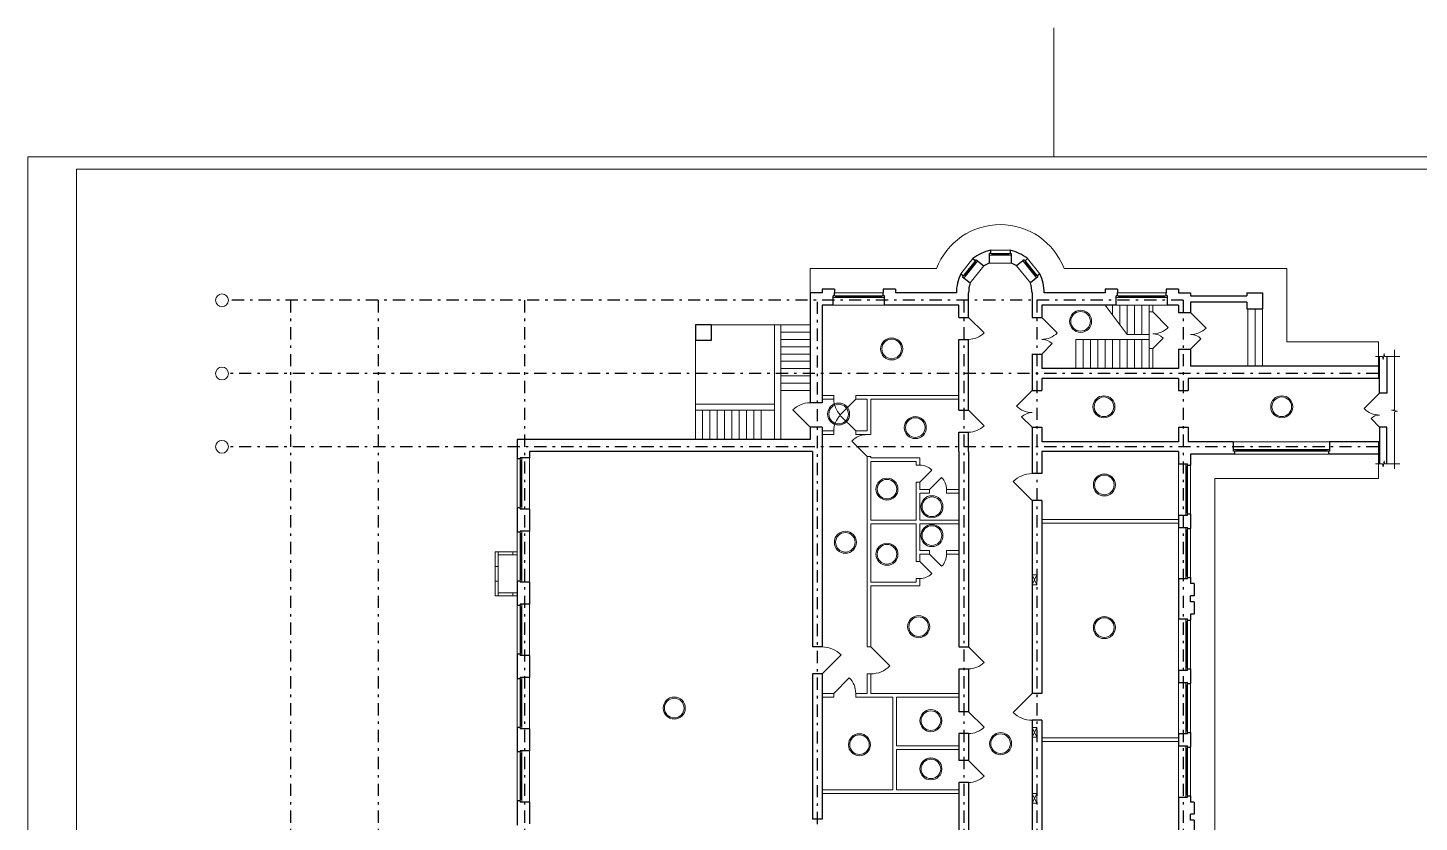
# Model space of a CAD drawing. Header units: metres. Extents: x -5.3 to 89.4, y -5.3 to 64.7.
# Drawn here: x 0 to 57, y 32.2 to 64.7 of the extents above; entities that cross this region are included whole.
import ezdxf

# ---------------------------------------------------------------- set-up
doc = ezdxf.new("R2010")
doc.units = ezdxf.units.M
doc.header["$MEASUREMENT"] = 0
doc.linetypes.add('( Dashdot )', pattern=[1.001, 0.5, -0.25, 0.001, -0.25])
doc.layers.add('Level 50', color=7, linetype='Continuous', lineweight=0)

msp = doc.modelspace()

# ---------------------------------------------------------------- linework, layer by layer
at = {"color": 7, "linetype": 'Continuous', "lineweight": 0}
for p, q in [((42.05, 59.4), (42.05, 64.687)), ((0, 0), (0, 59.4)), ((0, 59.4), (84.1, 59.4)), ((39.411, 55.446), (40.311, 55.446)), ((39.461, 55.583), (40.261, 55.583)), ((39.511, 55.411), (40.211, 55.411)), ((37.246, 54.828), (32.061, 54.828)), ((32.061, 53.828), (32.061, 54.828)), ((38.74, 55.236), (38.24, 54.611)), ((38.878, 55.19), (38.316, 54.487)), ((38.405, 54.543), (38.843, 55.09)), ((39.189, 54.941), (38.627, 54.238)), ((39.411, 55.047), (40.311, 55.047)), ((40.532, 54.941), (41.094, 54.238)), ((40.844, 55.19), (41.406, 54.487)), ((40.879, 55.09), (41.316, 54.543)), ((40.982, 55.236), (41.481, 54.611)), ((51.611, 54.828), (42.476, 54.828)), ((51.611, 54.828), (51.611, 51.828)), ((35.061, 53.828), (33.061, 53.828)), ((35.011, 53.673), (33.111, 53.673)), ((46.661, 53.828), (44.661, 53.828)), ((46.611, 53.673), (44.711, 53.673)), ((35.111, 53.328), (33.011, 53.328)), ((45.061, 52.128), (44.161, 53.328)), ((44.461, 53.328), (44.461, 52.928)), ((46.711, 53.328), (44.611, 53.328)), ((44.761, 53.328), (44.761, 52.528)), ((45.061, 53.328), (45.061, 52.128)), ((45.361, 53.328), (45.361, 52.128)), ((45.661, 53.328), (45.661, 52.128)), ((50.311, 53.178), (50.311, 50.828)), ((28.011, 52.528), (30.611, 52.528)), ((30.861, 52.228), (32.061, 52.228)), ((30.861, 51.928), (32.061, 51.928)), ((43.261, 51.928), (43.261, 50.728)), ((43.561, 51.928), (43.561, 50.728)), ((43.861, 51.928), (43.861, 50.728)), ((44.161, 51.928), (44.161, 50.728)), ((44.461, 51.928), (44.461, 50.728)), ((44.761, 51.928), (44.761, 50.728)), ((45.061, 51.928), (45.061, 50.728)), ((45.361, 51.928), (45.361, 50.728)), ((45.661, 51.928), (45.661, 50.728)), ((27.361, 51.878), (27.361, 47.828)), ((30.861, 51.628), (32.061, 51.628)), ((30.861, 51.328), (32.061, 51.328)), ((55.361, 51.828), (51.611, 51.828)), ((55.361, 51.828), (55.361, 50.828)), ((30.861, 51.028), (32.061, 51.028)), ((30.861, 50.728), (32.061, 50.728)), ((30.861, 50.428), (32.061, 50.428)), ((30.861, 50.128), (32.061, 50.128)), ((27.661, 49.028), (27.661, 47.828)), ((27.961, 49.028), (27.961, 47.828)), ((28.261, 49.028), (28.261, 47.828)), ((28.561, 49.028), (28.561, 47.828)), ((28.861, 49.028), (28.861, 47.828)), ((29.161, 49.028), (29.161, 47.828)), ((29.461, 49.028), (29.461, 47.828)), ((29.761, 49.028), (29.761, 47.828)), ((49.411, 47.728), (53.361, 47.728)), ((53.261, 47.383), (49.511, 47.383)), ((20.061, 47.028), (20.061, 45.028)), ((20.216, 46.978), (20.216, 45.078)), ((20.561, 47.078), (20.561, 44.978)), ((47.161, 44.728), (47.161, 46.828)), ((47.661, 44.778), (47.661, 46.778)), ((49.461, 47.228), (53.311, 47.228)), ((55.361, 47.228), (55.361, 46.228)), ((47.506, 44.828), (47.506, 46.728)), ((55.361, 46.228), (48.661, 46.228)), ((48.661, 46.228), (48.661, 24.853)), ((20.061, 44.028), (20.061, 42.028)), ((20.216, 43.978), (20.216, 42.078)), ((20.561, 44.078), (20.561, 41.978)), ((47.161, 42.128), (47.161, 44.228)), ((47.506, 42.228), (47.506, 44.128)), ((47.661, 42.178), (47.661, 44.178)), ((20.561, 41.078), (20.561, 38.978)), ((20.061, 41.028), (20.061, 39.028)), ((20.216, 40.978), (20.216, 39.078)), ((47.161, 38.378), (47.161, 40.478)), ((47.506, 38.478), (47.506, 40.378)), ((47.661, 38.428), (47.661, 40.428)), ((20.061, 38.028), (20.061, 36.028)), ((20.216, 37.978), (20.216, 36.078)), ((20.561, 38.078), (20.561, 35.978)), ((47.161, 35.778), (47.161, 37.878)), ((47.506, 35.878), (47.506, 37.778)), ((47.661, 35.828), (47.661, 37.828)), ((20.061, 35.028), (20.061, 33.028)), ((20.216, 34.978), (20.216, 33.078)), ((20.561, 35.078), (20.561, 32.978)), ((47.161, 33.178), (47.161, 35.278)), ((47.506, 33.278), (47.506, 35.178)), ((47.661, 33.228), (47.661, 35.228))]:
    msp.add_line(p, q, dxfattribs=at)
at = {"color": 7, "linetype": 'Continuous', "lineweight": 30}
for p, q in [((39.411, 55.446), (39.411, 55.047)), ((39.461, 55.446), (39.411, 55.446)), ((39.461, 55.583), (39.461, 55.446)), ((40.261, 55.583), (40.261, 55.446)), ((40.261, 55.446), (40.311, 55.446)), ((40.311, 55.446), (40.311, 55.047)), ((38.74, 55.236), (38.846, 55.151)), ((38.846, 55.151), (38.878, 55.19)), ((38.878, 55.19), (39.189, 54.941)), ((40.844, 55.19), (40.532, 54.941)), ((40.844, 55.19), (40.875, 55.151)), ((40.982, 55.236), (40.875, 55.151)), ((38.24, 54.611), (38.347, 54.526)), ((38.347, 54.526), (38.316, 54.487)), ((38.316, 54.487), (38.627, 54.238)), ((41.406, 54.487), (41.094, 54.238)), ((41.481, 54.611), (41.375, 54.526)), ((41.375, 54.526), (41.406, 54.487)), ((32.061, 53.828), (32.061, 49.328)), ((32.561, 53.828), (32.061, 53.828)), ((32.561, 53.978), (32.561, 53.828)), ((33.061, 53.978), (32.561, 53.978)), ((33.011, 53.328), (33.011, 53.708)), ((33.061, 53.708), (33.011, 53.708)), ((33.061, 53.978), (33.061, 53.828)), ((33.061, 53.708), (33.061, 53.828)), ((35.061, 53.978), (35.061, 53.828)), ((35.561, 53.978), (35.061, 53.978)), ((35.061, 53.708), (35.061, 53.828)), ((35.111, 53.708), (35.061, 53.708)), ((35.111, 53.328), (35.111, 53.708)), ((35.561, 53.978), (35.561, 53.828)), ((38.061, 53.828), (35.561, 53.828)), ((38.561, 52.828), (38.561, 53.828)), ((41.161, 53.828), (41.161, 52.828)), ((44.161, 53.828), (41.661, 53.828)), ((44.161, 53.978), (44.161, 53.828)), ((44.661, 53.978), (44.161, 53.978)), ((44.611, 53.328), (44.611, 53.708)), ((44.661, 53.708), (44.611, 53.708)), ((44.661, 53.978), (44.661, 53.828)), ((44.661, 53.708), (44.661, 53.828)), ((46.661, 53.978), (46.661, 53.828)), ((47.161, 53.978), (46.661, 53.978)), ((46.661, 53.708), (46.661, 53.828)), ((46.711, 53.708), (46.661, 53.708)), ((46.711, 53.708), (46.661, 53.708)), ((46.711, 53.328), (46.711, 53.708)), ((47.161, 53.978), (47.161, 53.828)), ((47.161, 53.828), (47.661, 53.828)), ((47.661, 53.828), (47.661, 53.708)), ((49.961, 53.828), (49.961, 53.708)), ((49.961, 53.828), (50.611, 53.828)), ((50.611, 53.828), (50.611, 53.178)), ((32.561, 53.328), (32.561, 49.328)), ((33.011, 53.328), (32.561, 53.328)), ((38.161, 53.328), (35.111, 53.328)), ((38.161, 52.828), (38.161, 53.328)), ((41.561, 53.328), (41.561, 52.828)), ((44.611, 53.328), (41.561, 53.328)), ((47.161, 53.328), (46.711, 53.328)), ((47.161, 53.328), (47.161, 53.028)), ((47.661, 53.458), (47.661, 53.028)), ((49.961, 53.458), (49.961, 53.178)), ((49.961, 53.178), (50.611, 53.178)), ((27.361, 52.528), (27.361, 51.878)), ((28.011, 52.528), (27.361, 52.528)), ((28.011, 52.528), (28.011, 51.878)), ((38.161, 52.828), (38.561, 52.828)), ((41.161, 52.828), (41.561, 52.828)), ((47.161, 53.028), (47.661, 53.028)), ((38.161, 49.028), (38.161, 51.928)), ((38.161, 51.928), (38.561, 51.928)), ((38.561, 49.028), (38.561, 51.928)), ((28.011, 51.878), (27.361, 51.878)), ((41.161, 51.328), (41.561, 51.328)), ((41.161, 51.328), (41.161, 49.828)), ((41.561, 51.328), (41.561, 50.728)), ((47.161, 51.528), (47.161, 50.728)), ((47.161, 51.528), (47.661, 51.528)), ((47.661, 51.528), (47.661, 50.828)), ((55.361, 50.828), (47.661, 50.828)), ((55.361, 50.828), (55.361, 50.328)), ((47.161, 50.728), (41.561, 50.728)), ((41.561, 50.328), (41.561, 49.828)), ((47.161, 50.328), (41.561, 50.328)), ((47.161, 50.328), (47.161, 49.828)), ((55.361, 50.328), (47.561, 50.328)), ((47.561, 50.328), (47.561, 49.828)), ((41.161, 49.828), (41.561, 49.828)), ((47.161, 49.828), (47.561, 49.828)), ((32.561, 49.328), (32.061, 49.328)), ((38.161, 49.028), (38.561, 49.028)), ((32.561, 48.328), (32.061, 48.328)), ((32.061, 48.328), (32.061, 47.828)), ((32.561, 48.328), (32.561, 39.328)), ((38.161, 47.328), (38.161, 48.128)), ((38.161, 48.128), (38.561, 48.128)), ((38.561, 47.328), (38.561, 48.128)), ((41.161, 48.328), (41.561, 48.328)), ((41.161, 48.328), (41.161, 46.428)), ((41.561, 48.328), (41.561, 47.728)), ((47.161, 48.328), (47.561, 48.328)), ((47.161, 48.328), (47.161, 47.728)), ((47.561, 48.328), (47.561, 47.728)), ((32.061, 47.828), (20.061, 47.828)), ((20.061, 47.828), (20.061, 47.028)), ((47.161, 47.728), (41.561, 47.728)), ((49.411, 47.728), (47.561, 47.728)), ((49.411, 47.728), (49.411, 47.348)), ((49.461, 47.348), (49.411, 47.348)), ((49.461, 47.348), (49.461, 47.228)), ((53.361, 47.348), (53.311, 47.348)), ((55.361, 47.728), (53.361, 47.728)), ((55.361, 47.728), (55.361, 47.228)), ((20.181, 47.028), (20.061, 47.028)), ((20.561, 47.078), (20.181, 47.078)), ((20.181, 47.078), (20.181, 47.028)), ((20.561, 47.328), (20.561, 47.078)), ((32.161, 47.328), (20.561, 47.328)), ((32.161, 47.328), (32.161, 39.328)), ((38.161, 47.328), (38.161, 39.328)), ((38.561, 47.328), (38.561, 39.328)), ((41.561, 47.328), (41.561, 46.428)), ((47.161, 47.328), (41.561, 47.328)), ((47.161, 47.328), (47.161, 46.828)), ((47.161, 46.828), (47.541, 46.828)), ((47.541, 46.778), (47.541, 46.828)), ((47.541, 46.778), (47.661, 46.778)), ((47.661, 47.228), (47.661, 46.778)), ((49.461, 47.228), (47.661, 47.228)), ((55.361, 47.228), (53.311, 47.228)), ((41.561, 46.428), (41.161, 46.428)), ((41.561, 45.328), (41.161, 45.328)), ((41.161, 45.328), (41.161, 37.428)), ((41.561, 45.328), (41.561, 37.428)), ((20.181, 45.028), (20.061, 45.028)), ((20.061, 45.028), (20.061, 44.028)), ((20.181, 45.028), (20.181, 44.978)), ((20.561, 44.978), (20.181, 44.978)), ((20.561, 44.978), (20.561, 44.078)), ((47.161, 44.728), (47.541, 44.728)), ((47.161, 44.728), (47.161, 44.228)), ((47.541, 44.778), (47.661, 44.778)), ((47.541, 44.728), (47.541, 44.778)), ((47.661, 44.778), (47.661, 44.178)), ((20.181, 44.028), (20.061, 44.028)), ((20.561, 44.078), (20.181, 44.078)), ((20.181, 44.078), (20.181, 44.028)), ((47.161, 44.228), (47.541, 44.228)), ((47.541, 44.178), (47.541, 44.228)), ((47.541, 44.178), (47.661, 44.178)), ((20.181, 42.028), (20.061, 42.028)), ((20.061, 42.028), (20.061, 41.028)), ((20.181, 42.028), (20.181, 41.978)), ((20.561, 41.978), (20.181, 41.978)), ((20.561, 41.978), (20.561, 41.078)), ((47.161, 42.128), (47.541, 42.128)), ((47.161, 42.128), (47.161, 40.478)), ((47.541, 42.178), (47.661, 42.178)), ((47.541, 42.128), (47.541, 42.178)), ((47.661, 42.178), (47.661, 41.928)), ((47.811, 41.928), (47.661, 41.928)), ((47.811, 41.928), (47.811, 41.428)), ((20.561, 41.078), (20.181, 41.078)), ((20.181, 41.078), (20.181, 41.028)), ((47.811, 41.428), (47.661, 41.428)), ((47.661, 41.178), (47.661, 41.428)), ((47.811, 41.178), (47.661, 41.178)), ((47.811, 41.178), (47.811, 40.678)), ((20.181, 41.028), (20.061, 41.028)), ((47.811, 40.678), (47.661, 40.678)), ((47.661, 40.678), (47.661, 40.428)), ((47.161, 40.478), (47.541, 40.478)), ((47.541, 40.428), (47.541, 40.478)), ((47.541, 40.428), (47.661, 40.428)), ((20.181, 39.028), (20.061, 39.028)), ((20.061, 39.028), (20.061, 38.028)), ((20.181, 39.028), (20.181, 38.978)), ((20.561, 38.978), (20.181, 38.978)), ((20.561, 38.978), (20.561, 38.078)), ((32.561, 39.328), (32.161, 39.328)), ((38.161, 39.328), (38.561, 39.328)), ((32.561, 38.228), (32.161, 38.228)), ((32.161, 38.228), (32.161, 32.279)), ((32.561, 38.228), (32.561, 32.279)), ((38.161, 38.428), (38.161, 36.678)), ((38.161, 38.428), (38.561, 38.428)), ((38.561, 38.428), (38.561, 36.678)), ((47.161, 38.378), (47.541, 38.378)), ((47.161, 38.378), (47.161, 37.878)), ((47.541, 38.428), (47.661, 38.428)), ((47.541, 38.378), (47.541, 38.428)), ((47.661, 38.428), (47.661, 37.828)), ((20.181, 38.028), (20.061, 38.028)), ((20.561, 38.078), (20.181, 38.078)), ((20.181, 38.078), (20.181, 38.028)), ((47.161, 37.878), (47.541, 37.878)), ((47.541, 37.828), (47.541, 37.878)), ((47.541, 37.828), (47.661, 37.828)), ((41.561, 37.428), (41.161, 37.428)), ((38.561, 36.678), (38.161, 36.678)), ((20.181, 36.028), (20.061, 36.028)), ((20.061, 36.028), (20.061, 35.028)), ((20.181, 36.028), (20.181, 35.978)), ((20.561, 35.978), (20.181, 35.978)), ((20.561, 35.978), (20.561, 35.078)), ((41.561, 36.328), (41.161, 36.328)), ((41.161, 36.328), (41.161, 29.428)), ((41.561, 36.328), (41.561, 29.428)), ((38.561, 35.778), (38.161, 35.778)), ((38.161, 35.778), (38.161, 34.678)), ((38.561, 35.778), (38.561, 34.678)), ((47.161, 35.778), (47.541, 35.778)), ((47.161, 35.778), (47.161, 35.278)), ((47.541, 35.828), (47.661, 35.828)), ((47.541, 35.778), (47.541, 35.828)), ((47.661, 35.828), (47.661, 35.228)), ((20.181, 35.028), (20.061, 35.028)), ((20.561, 35.078), (20.181, 35.078)), ((20.181, 35.078), (20.181, 35.028)), ((47.161, 35.278), (47.541, 35.278)), ((47.541, 35.228), (47.541, 35.278)), ((47.541, 35.228), (47.661, 35.228)), ((38.561, 34.678), (38.161, 34.678)), ((38.561, 33.778), (38.161, 33.778)), ((38.161, 33.778), (38.161, 29.178)), ((38.561, 33.778), (38.561, 29.178)), ((47.161, 33.178), (47.541, 33.178)), ((47.161, 33.178), (47.161, 31.528)), ((47.541, 33.228), (47.661, 33.228)), ((47.541, 33.178), (47.541, 33.228)), ((47.661, 33.228), (47.661, 32.978)), ((20.181, 33.028), (20.061, 33.028)), ((20.061, 33.028), (20.061, 32.028)), ((20.181, 33.028), (20.181, 32.978)), ((20.561, 32.978), (20.181, 32.978)), ((20.561, 32.978), (20.561, 32.078)), ((47.811, 32.978), (47.661, 32.978)), ((47.811, 32.978), (47.811, 32.478)), ((32.561, 32.279), (32.161, 32.279)), ((47.811, 32.478), (47.661, 32.478)), ((47.661, 32.228), (47.661, 32.478)), ((47.811, 32.228), (47.661, 32.228)), ((47.811, 32.228), (47.811, 31.728))]:
    msp.add_line(p, q, dxfattribs=at)
at = {"color": 1, "linetype": '( Dashdot )'}
for p, q in [((47.361, 53.528), (8.219, 53.528)), ((10.761, 53.528), (10.761, 5.516)), ((14.361, 53.528), (14.361, 5.516)), ((20.361, 53.528), (20.361, 5.516)), ((32.361, 53.471), (32.361, 5.516)), ((38.361, 53.528), (38.361, 5.516)), ((41.361, 53.528), (41.361, 5.516)), ((47.361, 53.528), (47.361, 5.516)), ((55.361, 50.528), (8.219, 50.528)), ((55.361, 47.528), (8.219, 47.528))]:
    msp.add_line(p, q, dxfattribs=at)
at = {"color": 7, "linetype": 'Continuous', "lineweight": 13}
for p, q in [((45.961, 53.328), (45.961, 53.053)), ((45.961, 53.053), (46.111, 53.053)), ((45.961, 51.553), (45.961, 53.053)), ((46.111, 53.328), (46.111, 53.053)), ((46.111, 53.053), (46.747, 52.416)), ((50.011, 53.178), (50.011, 50.828)), ((50.611, 53.178), (50.611, 50.828)), ((30.861, 52.528), (32.061, 52.528)), ((38.561, 52.828), (39.197, 52.191)), ((41.561, 52.828), (42.197, 52.191)), ((47.661, 53.028), (48.297, 52.391)), ((42.961, 51.928), (42.961, 50.728)), ((42.961, 51.928), (45.961, 51.928)), ((45.061, 52.128), (45.961, 52.128)), ((46.111, 51.553), (46.535, 51.977)), ((47.661, 51.528), (48.085, 51.952)), ((41.561, 51.328), (41.985, 51.752)), ((45.961, 51.553), (46.111, 51.553)), ((45.961, 51.553), (45.961, 50.728)), ((46.111, 51.553), (46.111, 50.728)), ((30.861, 49.828), (32.061, 49.828)), ((33.036, 49.628), (32.561, 49.628)), ((33.036, 49.628), (33.036, 49.478)), ((38.161, 49.628), (33.936, 49.628)), ((33.936, 49.628), (33.936, 49.478)), ((55.411, 49.728), (54.774, 49.091)), ((33.036, 49.478), (32.561, 49.478)), ((33.936, 49.478), (33.299, 48.841)), ((34.411, 49.478), (33.936, 49.478)), ((34.411, 49.478), (34.411, 48.178)), ((38.161, 49.478), (34.561, 49.478)), ((34.561, 49.478), (34.561, 48.028)), ((27.361, 49.028), (27.361, 47.828)), ((30.061, 49.028), (30.061, 47.828)), ((31.354, 49.035), (32.061, 48.328)), ((33.936, 48.178), (33.299, 48.814)), ((38.561, 49.028), (39.197, 48.391)), ((55.411, 48.328), (55.057, 48.681)), ((33.036, 48.178), (32.561, 48.178)), ((33.036, 48.028), (32.561, 48.028)), ((33.036, 48.178), (33.036, 48.028)), ((34.411, 48.178), (33.936, 48.178)), ((33.936, 48.178), (33.936, 48.028)), ((34.561, 48.028), (33.936, 48.028)), ((34.411, 47.128), (34.411, 39.328)), ((34.561, 47.128), (34.411, 47.128)), ((34.561, 47.128), (34.561, 47.078)), ((36.561, 47.078), (34.561, 47.078)), ((36.411, 46.928), (34.561, 46.928)), ((34.561, 46.928), (34.561, 44.528)), ((36.411, 46.928), (36.411, 46.778)), ((36.561, 46.778), (36.411, 46.778)), ((36.561, 47.078), (36.561, 46.778)), ((36.561, 46.078), (37.056, 46.573)), ((36.961, 45.778), (37.456, 46.273)), ((36.561, 46.078), (36.411, 46.078)), ((36.411, 46.078), (36.411, 44.528)), ((36.561, 46.078), (36.561, 45.778)), ((36.961, 45.778), (36.561, 45.778)), ((36.561, 45.628), (36.561, 44.528)), ((36.961, 45.628), (36.561, 45.628)), ((36.961, 45.778), (36.961, 45.628)), ((38.161, 45.778), (37.661, 45.778)), ((37.661, 45.778), (37.661, 45.628)), ((38.161, 45.628), (37.661, 45.628)), ((41.161, 45.328), (40.383, 46.106)), ((36.411, 44.528), (34.561, 44.528)), ((38.161, 44.528), (36.561, 44.528)), ((47.161, 44.553), (41.561, 44.553)), ((36.411, 44.378), (34.561, 44.378)), ((34.561, 44.378), (34.561, 41.978)), ((36.411, 44.378), (36.411, 42.828)), ((38.161, 44.378), (36.561, 44.378)), ((36.561, 44.378), (36.561, 43.278)), ((47.161, 44.403), (41.561, 44.403)), ((19.161, 43.228), (19.161, 42.628)), ((19.161, 43.228), (19.281, 43.228)), ((19.281, 43.228), (19.281, 42.628)), ((20.061, 43.228), (19.881, 43.228)), ((19.881, 43.228), (19.881, 43.108)), ((20.061, 43.108), (19.881, 43.108)), ((20.061, 43.228), (20.061, 43.108)), ((36.561, 42.828), (36.411, 42.828)), ((36.961, 43.278), (36.561, 43.278)), ((36.561, 43.128), (36.561, 42.828)), ((36.961, 43.128), (36.561, 43.128)), ((36.561, 42.828), (37.056, 42.333)), ((36.961, 43.128), (36.961, 43.278)), ((36.961, 43.128), (37.456, 42.633)), ((38.161, 43.278), (37.661, 43.278)), ((37.661, 43.128), (37.661, 43.278)), ((38.161, 43.128), (37.661, 43.128)), ((19.161, 42.628), (19.281, 42.628)), ((41.161, 41.878), (41.361, 42.278)), ((41.161, 42.278), (41.361, 41.878)), ((19.161, 42.028), (19.281, 42.028)), ((19.161, 42.028), (19.161, 41.428)), ((19.281, 42.028), (19.281, 41.428)), ((36.411, 41.978), (34.561, 41.978)), ((36.561, 41.828), (34.561, 41.828)), ((34.561, 41.828), (34.561, 39.328)), ((36.561, 42.128), (36.411, 42.128)), ((36.411, 42.128), (36.411, 41.978)), ((36.561, 42.128), (36.561, 41.828)), ((19.281, 41.428), (19.161, 41.428)), ((20.061, 41.548), (19.881, 41.548)), ((19.881, 41.548), (19.881, 41.428)), ((20.061, 41.428), (19.881, 41.428)), ((32.561, 38.228), (33.339, 39.006)), ((34.411, 39.328), (34.561, 39.328)), ((34.561, 39.328), (35.339, 38.55)), ((38.561, 39.328), (39.197, 38.691)), ((34.411, 38.228), (34.561, 38.228)), ((34.411, 38.228), (34.411, 37.428)), ((34.561, 38.228), (34.561, 37.428)), ((33.036, 37.428), (33.672, 38.064)), ((33.036, 37.428), (32.561, 37.428)), ((33.036, 37.278), (32.561, 37.278)), ((33.036, 37.428), (33.036, 37.278)), ((34.411, 37.428), (33.936, 37.428)), ((33.936, 37.428), (33.936, 37.278)), ((35.461, 37.278), (33.936, 37.278)), ((38.161, 37.428), (34.561, 37.428)), ((35.461, 37.278), (35.461, 33.478)), ((38.161, 37.278), (35.611, 37.278)), ((35.611, 37.278), (35.611, 35.278)), ((38.561, 36.678), (39.197, 36.041)), ((41.161, 35.628), (41.361, 36.028)), ((41.161, 36.028), (41.361, 35.628)), ((47.161, 35.603), (41.561, 35.603)), ((47.161, 35.453), (41.561, 35.453)), ((38.161, 35.278), (35.611, 35.278)), ((38.161, 35.128), (35.611, 35.128)), ((35.611, 35.128), (35.611, 33.478)), ((38.561, 34.678), (39.197, 34.041)), ((35.461, 33.478), (32.561, 33.478)), ((38.161, 33.328), (32.561, 33.328)), ((38.161, 33.478), (35.611, 33.478)), ((41.161, 32.928), (41.361, 33.328)), ((41.161, 33.328), (41.361, 32.928))]:
    msp.add_line(p, q, dxfattribs=at)
at = {"color": 7, "linetype": 'Continuous', "lineweight": 13, "extrusion": (0, 0, -1)}
for p, q in [((41.161, 49.828), (40.524, 49.191)), ((41.161, 48.328), (40.737, 48.752)), ((34.411, 47.128), (33.774, 47.764)), ((41.161, 37.428), (40.383, 36.65))]:
    msp.add_line(p, q, dxfattribs=at)
at = {"color": 7, "linetype": 'Continuous', "lineweight": 13, "flags": 128}
for points in [[(39.511, 55.376), (39.411, 55.376), (39.411, 55.446), (39.511, 55.446), (39.511, 55.376)], [(40.311, 55.376), (40.211, 55.376), (40.211, 55.446), (40.311, 55.446), (40.311, 55.376)], [(38.932, 55.146), (38.87, 55.068), (38.815, 55.112), (38.878, 55.19), (38.932, 55.146)], [(40.852, 55.068), (40.789, 55.146), (40.844, 55.19), (40.907, 55.112), (40.852, 55.068)], [(38.433, 54.521), (38.37, 54.443), (38.316, 54.487), (38.378, 54.565), (38.433, 54.521)], [(41.351, 54.443), (41.289, 54.521), (41.344, 54.565), (41.406, 54.487), (41.351, 54.443)], [(33.111, 53.638), (33.011, 53.638), (33.011, 53.708), (33.111, 53.708), (33.111, 53.638)], [(35.111, 53.638), (35.011, 53.638), (35.011, 53.708), (35.111, 53.708), (35.111, 53.638)], [(44.711, 53.638), (44.611, 53.638), (44.611, 53.708), (44.711, 53.708), (44.711, 53.638)], [(46.711, 53.638), (46.611, 53.638), (46.611, 53.708), (46.711, 53.708), (46.711, 53.638)], [(30.861, 47.828), (30.861, 52.528), (30.611, 52.528), (30.611, 47.828), (30.861, 47.828)], [(55.361, 50.828), (55.411, 50.828), (55.411, 50.328), (55.361, 50.328), (55.361, 50.828)], [(49.511, 47.348), (49.411, 47.348), (49.411, 47.418), (49.511, 47.418), (49.511, 47.348)], [(53.361, 47.348), (53.261, 47.348), (53.261, 47.418), (53.361, 47.418), (53.361, 47.348)], [(55.361, 47.728), (55.361, 47.228), (55.411, 47.228), (55.411, 47.728), (55.361, 47.728)], [(20.251, 47.078), (20.251, 46.978), (20.181, 46.978), (20.181, 47.078), (20.251, 47.078)], [(47.471, 46.728), (47.471, 46.828), (47.541, 46.828), (47.541, 46.728), (47.471, 46.728)], [(20.251, 45.078), (20.251, 44.978), (20.181, 44.978), (20.181, 45.078), (20.251, 45.078)], [(47.471, 44.728), (47.471, 44.828), (47.541, 44.828), (47.541, 44.728), (47.471, 44.728)], [(20.251, 44.078), (20.251, 43.978), (20.181, 43.978), (20.181, 44.078), (20.251, 44.078)], [(47.471, 44.128), (47.471, 44.228), (47.541, 44.228), (47.541, 44.128), (47.471, 44.128)], [(41.161, 41.878), (41.361, 41.878), (41.361, 42.278), (41.161, 42.278), (41.161, 41.878)], [(47.471, 42.128), (47.471, 42.228), (47.541, 42.228), (47.541, 42.128), (47.471, 42.128)], [(20.251, 42.078), (20.251, 41.978), (20.181, 41.978), (20.181, 42.078), (20.251, 42.078)], [(20.251, 41.078), (20.251, 40.978), (20.181, 40.978), (20.181, 41.078), (20.251, 41.078)], [(47.471, 40.378), (47.471, 40.478), (47.541, 40.478), (47.541, 40.378), (47.471, 40.378)], [(20.251, 39.078), (20.251, 38.978), (20.181, 38.978), (20.181, 39.078), (20.251, 39.078)], [(47.471, 38.378), (47.471, 38.478), (47.541, 38.478), (47.541, 38.378), (47.471, 38.378)], [(20.251, 38.078), (20.251, 37.978), (20.181, 37.978), (20.181, 38.078), (20.251, 38.078)], [(47.471, 37.778), (47.471, 37.878), (47.541, 37.878), (47.541, 37.778), (47.471, 37.778)], [(20.251, 36.078), (20.251, 35.978), (20.181, 35.978), (20.181, 36.078), (20.251, 36.078)], [(41.161, 35.628), (41.361, 35.628), (41.361, 36.028), (41.161, 36.028), (41.161, 35.628)], [(47.471, 35.778), (47.471, 35.878), (47.541, 35.878), (47.541, 35.778), (47.471, 35.778)], [(20.251, 35.078), (20.251, 34.978), (20.181, 34.978), (20.181, 35.078), (20.251, 35.078)], [(47.471, 35.178), (47.471, 35.278), (47.541, 35.278), (47.541, 35.178), (47.471, 35.178)], [(41.161, 32.928), (41.361, 32.928), (41.361, 33.328), (41.161, 33.328), (41.161, 32.928)], [(47.471, 33.178), (47.471, 33.278), (47.541, 33.278), (47.541, 33.178), (47.471, 33.178)], [(20.251, 33.078), (20.251, 32.978), (20.181, 32.978), (20.181, 33.078), (20.251, 33.078)]]:
    msp.add_lwpolyline(points, close=True, dxfattribs=at)
at = {"color": 7, "linetype": 'Continuous', "lineweight": 0, "flags": 128}
for points in [[(39.511, 55.446), (39.511, 55.376), (40.211, 55.376), (40.211, 55.446), (39.511, 55.446)], [(38.378, 54.565), (38.433, 54.521), (38.87, 55.068), (38.815, 55.112), (38.378, 54.565)], [(40.907, 55.112), (40.852, 55.068), (41.289, 54.521), (41.344, 54.565), (40.907, 55.112)], [(33.111, 53.708), (33.111, 53.638), (35.011, 53.638), (35.011, 53.708), (33.111, 53.708)], [(44.711, 53.708), (44.711, 53.638), (46.611, 53.638), (46.611, 53.708), (44.711, 53.708)], [(49.511, 47.418), (49.511, 47.348), (53.261, 47.348), (53.261, 47.418), (49.511, 47.418)], [(20.181, 45.078), (20.251, 45.078), (20.251, 46.978), (20.181, 46.978), (20.181, 45.078)], [(47.541, 46.728), (47.471, 46.728), (47.471, 44.828), (47.541, 44.828), (47.541, 46.728)], [(20.181, 42.078), (20.251, 42.078), (20.251, 43.978), (20.181, 43.978), (20.181, 42.078)], [(47.541, 44.128), (47.471, 44.128), (47.471, 42.228), (47.541, 42.228), (47.541, 44.128)], [(19.881, 43.228), (19.881, 43.108), (19.281, 43.108), (19.281, 43.228), (19.881, 43.228)], [(19.161, 42.628), (19.281, 42.628), (19.281, 42.028), (19.161, 42.028), (19.161, 42.628)], [(19.881, 41.548), (19.881, 41.428), (19.281, 41.428), (19.281, 41.548), (19.881, 41.548)], [(20.181, 39.078), (20.251, 39.078), (20.251, 40.978), (20.181, 40.978), (20.181, 39.078)], [(47.541, 40.378), (47.471, 40.378), (47.471, 38.478), (47.541, 38.478), (47.541, 40.378)], [(20.181, 36.078), (20.251, 36.078), (20.251, 37.978), (20.181, 37.978), (20.181, 36.078)], [(47.541, 37.778), (47.471, 37.778), (47.471, 35.878), (47.541, 35.878), (47.541, 37.778)], [(20.181, 33.078), (20.251, 33.078), (20.251, 34.978), (20.181, 34.978), (20.181, 33.078)], [(47.541, 35.178), (47.471, 35.178), (47.471, 33.278), (47.541, 33.278), (47.541, 35.178)]]:
    msp.add_lwpolyline(points, close=True, dxfattribs=at)
at = {"color": 7, "linetype": 'Continuous', "lineweight": 30, "flags": 128}
for points in [[(47.661, 53.708), (49.961, 53.708)], [(49.961, 53.458), (47.661, 53.458)], [(55.711, 51.226), (55.711, 49.728), (55.411, 49.728), (55.411, 51.226)], [(55.711, 46.829), (55.711, 48.328), (55.411, 48.328), (55.411, 46.829)], [(53.311, 47.348), (53.311, 47.228)], [(53.361, 47.728), (53.361, 47.348)]]:
    msp.add_lwpolyline(points, dxfattribs=at)
at = {"color": 7, "linetype": 'Continuous', "lineweight": 0, "flags": 128}
for points in [[(56.232, 51.226), (55.613, 51.226), (55.592, 51.347), (55.553, 51.104), (55.532, 51.226), (55.243, 51.226)], [(56.021, 46.631), (56.021, 48.962), (56.142, 48.983), (55.9, 49.021), (56.021, 49.043), (56.021, 51.501)], [(56.232, 46.829), (55.613, 46.829), (55.592, 46.95), (55.553, 46.707), (55.532, 46.829), (55.243, 46.829)]]:
    msp.add_lwpolyline(points, dxfattribs=at)
at = {"color": 7, "linetype": 'Continuous', "lineweight": 13, "flags": 128}
msp.add_lwpolyline([(30.611, 49.028), (27.361, 49.028), (27.361, 49.278), (30.611, 49.278)], dxfattribs=at)
at = {"color": 7, "linetype": 'Continuous', "lineweight": 13}
for centre, radius in [((7.956, 53.528), 0.263), ((43.151, 52.666), 0.452), ((43.151, 52.666), 0.402), ((35.409, 51.536), 0.452), ((35.409, 51.536), 0.402), ((7.956, 50.528), 0.263), ((44.11, 49.165), 0.452), ((51.399, 49.165), 0.452), ((33.234, 48.867), 0.452), ((33.234, 48.867), 0.402), ((44.11, 49.165), 0.402), ((51.399, 49.165), 0.402), ((36.377, 48.314), 0.452), ((36.377, 48.314), 0.402), ((7.956, 47.528), 0.263), ((35.216, 45.792), 0.452), ((44.127, 45.967), 0.452), ((44.127, 45.967), 0.402), ((35.216, 45.792), 0.402), ((37.057, 45.072), 0.452), ((37.057, 45.072), 0.402), ((33.511, 43.616), 0.452), ((33.511, 43.616), 0.402), ((37.057, 43.89), 0.452), ((37.057, 43.89), 0.402), ((35.216, 43.125), 0.452), ((35.216, 43.125), 0.402), ((36.516, 40.159), 0.452), ((36.516, 40.159), 0.402), ((44.127, 40.124), 0.452), ((44.127, 40.124), 0.402), ((26.496, 36.823), 0.452), ((26.496, 36.823), 0.402), ((37.015, 36.311), 0.452), ((37.015, 36.311), 0.402), ((34.089, 35.325), 0.452), ((34.089, 35.325), 0.402), ((39.872, 35.368), 0.452), ((39.872, 35.368), 0.402), ((37.015, 34.336), 0.452), ((37.015, 34.336), 0.402)]:
    msp.add_circle(centre, radius, dxfattribs=at)
at = {"color": 7, "linetype": 'Continuous', "lineweight": 0}
for centre, radius, start, end in [((39.861, 53.828), 2.8, 20.9248, 159.0752), ((38.561, 52.828), 0.9, 270, 315), ((41.561, 52.828), 0.9, 270, 315), ((41.561, 51.328), 0.6, 45, 90), ((46.111, 53.053), 0.9, 270, 315), ((46.111, 51.553), 0.6, 45, 90), ((47.661, 53.028), 0.9, 270, 315), ((47.661, 51.528), 0.6, 45, 90), ((32.061, 48.328), 1, 90, 135), ((33.936, 49.478), 0.9, 180, 225), ((33.936, 48.178), 0.9, 135, 180), ((55.411, 48.328), 0.5, 90, 135), ((38.561, 49.028), 0.9, 270, 315), ((36.561, 46.078), 0.7, 45, 90), ((36.961, 45.778), 0.7, 0, 45), ((41.161, 45.328), 1.1, 90, 135), ((32.561, 38.228), 1.1, 45, 90), ((34.561, 39.328), 1.1, 270, 315), ((38.561, 39.328), 0.9, 270, 315), ((33.036, 37.428), 0.9, 0, 45), ((38.561, 36.678), 0.9, 270, 315), ((38.561, 34.678), 0.9, 270, 315)]:
    msp.add_arc(centre, radius, start, end, dxfattribs=at)
at = {"color": 7, "linetype": 'Continuous', "lineweight": 30}
for radius, start, end in [(1.8, 102.8396, 128.5188), (1.8, 51.4812, 77.1604), (1.3, 110.2522, 121.1061), (1.3, 58.8939, 69.7478), (1.8, 154.1979, 180), (1.3, 161.6106, 180), (1.3, 0, 18.3894), (1.8, 0, 25.8021)]:
    msp.add_arc((39.861, 53.828), radius, start, end, dxfattribs=at)
at = {"color": 7, "linetype": 'Continuous', "lineweight": 0, "extrusion": (0, 0, -1)}
for centre, radius, start, end in [((-41.161, 49.828), 0.9, 270, 315), ((-55.411, 49.728), 0.9, 270, 315), ((-41.161, 48.328), 0.6, 45, 90), ((-34.411, 47.128), 0.9, 45, 90), ((-36.961, 43.128), 0.7, 180, 225), ((-36.561, 42.828), 0.7, 225, 270), ((-41.161, 37.428), 1.1, 270, 315)]:
    msp.add_arc(centre, radius, start, end, dxfattribs=at)
at = {"layer": 'Level 50', "color": 7, "linetype": 'Continuous', "lineweight": 13}
for p, q in [((2, 58.9), (2, 0.5)), ((83.6, 58.9), (2, 58.9))]:
    msp.add_line(p, q, dxfattribs=at)

doc.saveas('drawing.dxf')
